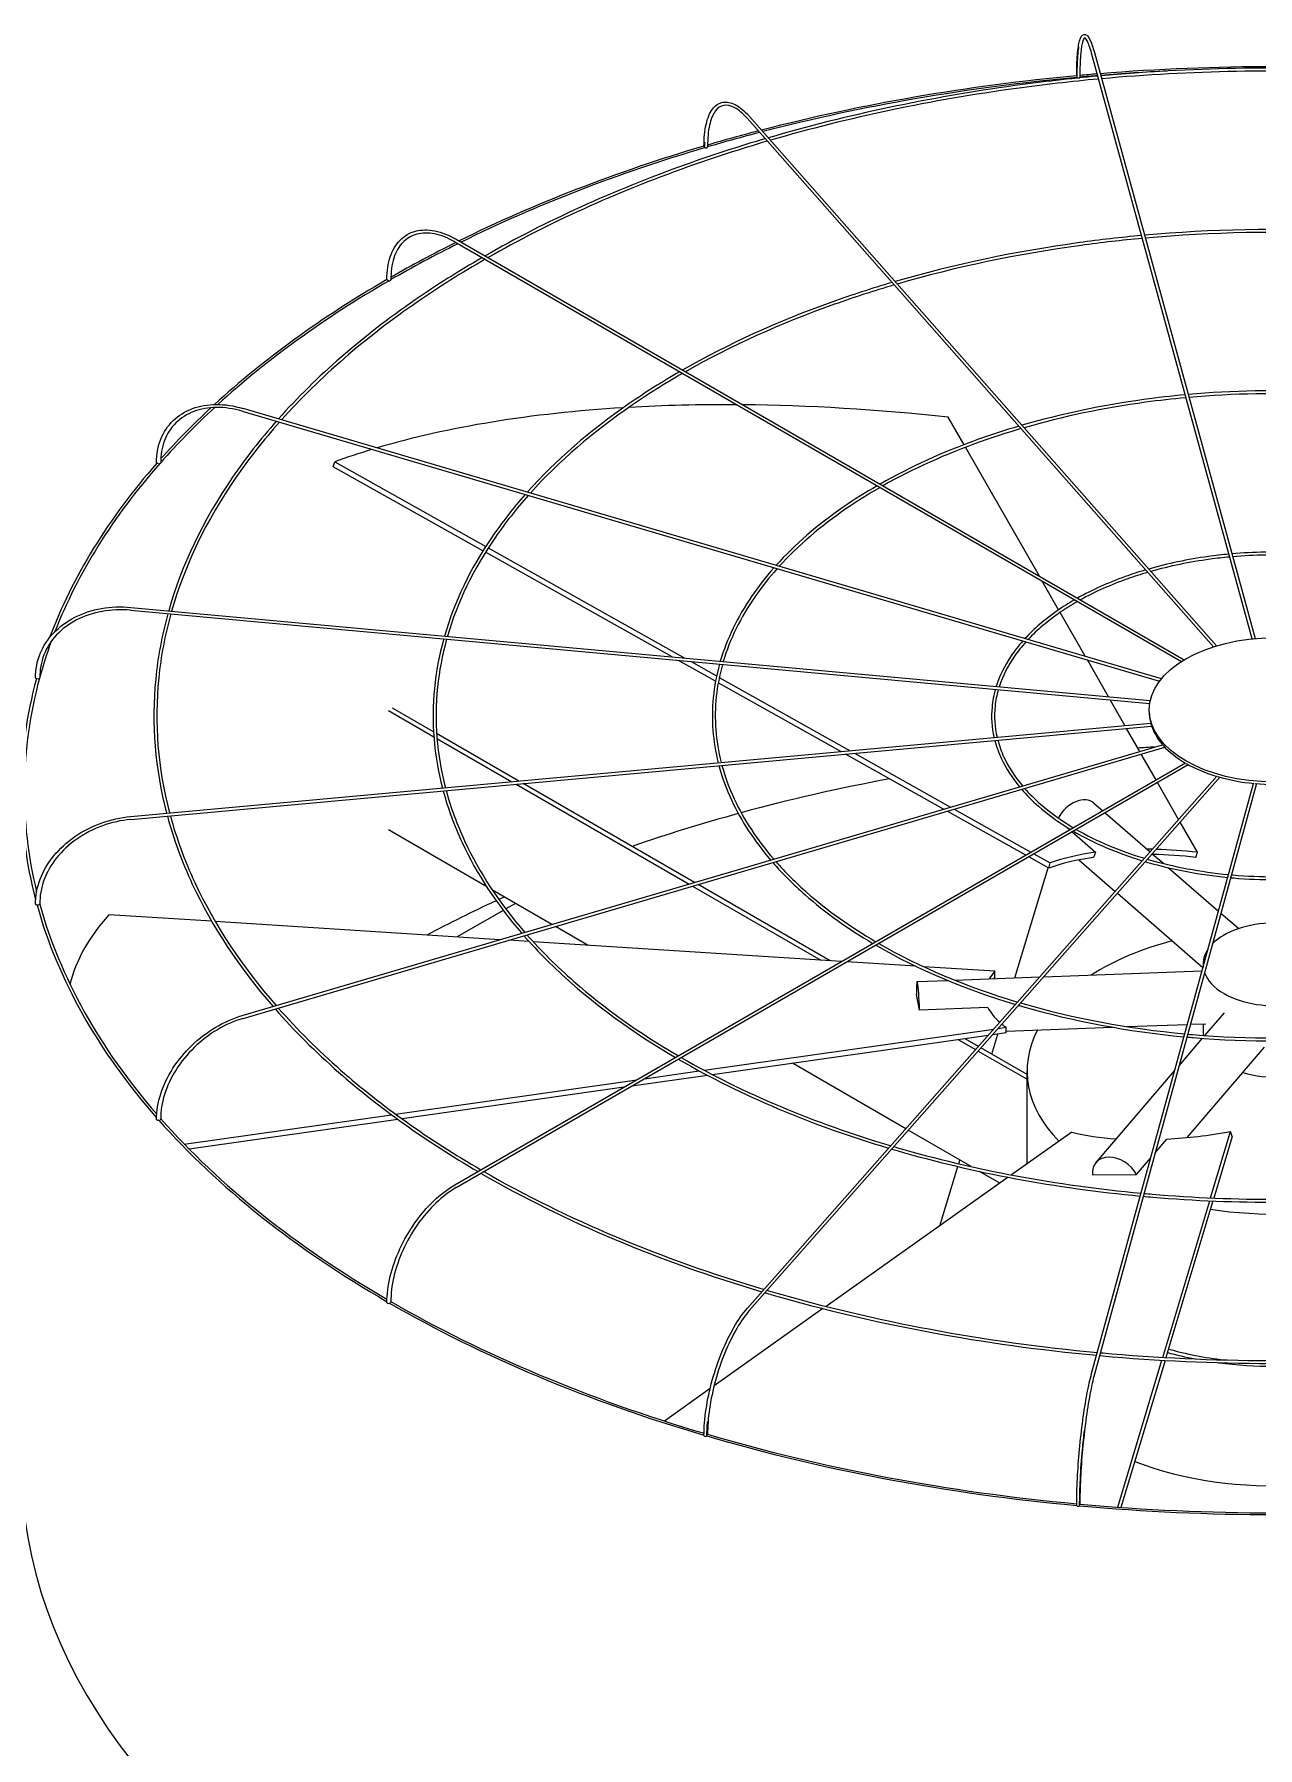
# Model space of a CAD drawing. Header units: millimetres. Extents: x -312439 to 477422, y -331570 to 212570.
# Drawn here: x 370537 to 371560, y 103041 to 104474 of the extents above; entities that cross this region are included whole.
import ezdxf

# ---------------------------------------------------------------- set-up
doc = ezdxf.new("R2010")
doc.units = ezdxf.units.MM

msp = doc.modelspace()

# ---------------------------------------------------------------- linework, layer by layer
at = {"color": 3, "linetype": 'Continuous', "lineweight": 0, "extrusion": (-1.11022e-16, 0.816497, 0.57735)}
for p, q in [((371555.814, 103968.344), (371421.459, 104458.102)), ((371423.821, 104458.75), (371558.289, 103968.582)), ((371135.301, 104405.161), (371525.978, 103962.48)), ((371133.464, 104403.541), (371523.414, 103961.683)), ((370888.563, 104300.434), (371496.614, 103949.375)), ((370889.788, 104302.555), (371498.979, 103950.838)), ((371479.938, 103935.005), (370711.368, 104161.099)), ((370710.676, 104158.749), (371478.302, 103932.933)), ((371314.76, 104130.753), (371301.55, 104153.814)), ((371377.725, 104020.844), (371315.993, 104128.602)), ((370786.927, 104112.197), (370788.162, 104116.484)), ((370912.16, 104042.006), (370786.927, 104112.197)), ((370788.162, 104116.484), (370914.487, 104045.682)), ((371070.431, 103953.298), (370914.299, 104040.807)), ((370916.627, 104044.482), (371081.048, 103952.327)), ((371393.889, 103992.63), (371380.146, 104016.618)), ((370617.25, 103992.278), (371470.104, 103914.291)), ((370617.473, 103994.718), (371470.561, 103916.708)), ((371416.151, 103953.769), (371395.11, 103990.497)), ((371106.786, 103932.922), (371075.676, 103950.358)), ((371086.292, 103949.388), (371107.679, 103937.401)), ((371435.548, 103919.91), (371417.91, 103950.699)), ((371211.751, 103874.09), (371109.045, 103931.655)), ((371109.917, 103936.146), (371219.389, 103874.789)), ((371449.351, 103895.817), (371437.035, 103917.314)), ((370833.031, 103908.509), (370871.09, 103886.535)), ((370870.819, 103890.692), (370836.495, 103910.509)), ((371469.694, 103906.955), (371469.694, 103908.955)), ((370617.25, 103819.727), (371470.908, 103897.788)), ((370617.473, 103817.288), (371471.631, 103895.395)), ((370942.257, 103849.447), (370873.36, 103889.224)), ((371461.735, 103874.199), (371450.69, 103893.48)), ((370710.676, 103653.257), (371480.857, 103879.824)), ((370711.368, 103650.907), (371482.696, 103877.812)), ((370873.662, 103885.05), (370936.276, 103848.9)), ((370888.563, 103511.572), (371499.901, 103864.528)), ((370889.788, 103509.451), (371502.377, 103863.129)), ((371297.669, 103825.935), (371215.524, 103871.976)), ((371223.162, 103872.674), (371303.495, 103827.649)), ((371475.384, 103850.373), (371462.987, 103872.014)), ((370939.954, 103846.777), (371084.611, 103763.259)), ((371089.201, 103764.609), (370945.935, 103847.323)), ((371133.464, 103408.465), (371526.12, 103853.388)), ((371528.723, 103852.636), (371135.301, 103406.844)), ((371421.459, 103353.903), (371556.857, 103847.462)), ((371559.336, 103847.239), (371423.821, 103353.255)), ((371494.308, 103817.342), (371476.602, 103848.248)), ((371366.365, 103787.431), (371300.656, 103824.26)), ((371306.483, 103825.974), (371370.742, 103789.958)), ((371423.334, 103831.063), (371430.773, 103824.617)), ((371432.732, 103822.919), (371470.413, 103790.266)), ((370915.286, 103761.018), (370833.031, 103808.509)), ((371400.136, 103811.211), (371403.101, 103808.641)), ((371405.06, 103806.943), (371424.789, 103789.846)), ((371510.032, 103789.894), (371495.594, 103815.097)), ((371373.228, 103788.565), (371386.838, 103780.937)), ((371472.264, 103788.662), (371481.844, 103780.359)), ((371508.796, 103785.607), (371510.032, 103789.894)), ((371357.172, 103684.772), (371385.022, 103776.974)), ((371385.602, 103776.649), (371368.851, 103786.038)), ((371385.602, 103776.649), (371386.838, 103780.937)), ((371410.749, 103783.462), (371441.154, 103757.113)), ((371485.866, 103776.874), (371527.577, 103740.728)), ((371087.541, 103761.567), (371194.888, 103699.59)), ((371202.677, 103699.093), (371092.13, 103762.917)), ((370969.87, 103729.505), (370920.024, 103758.283)), ((370939.36, 103747.119), (370931.298, 103742.465)), ((371443.006, 103755.509), (371514.609, 103693.458)), ((370685.196, 103732.1), (370599.034, 103737.595)), ((370926.394, 103716.715), (370688.139, 103731.912)), ((370929.161, 103741.23), (370890.648, 103718.995)), ((371529.629, 103738.95), (371544.565, 103726.007)), ((371000.172, 103712.009), (370972.799, 103727.813)), ((370950.772, 103715.16), (370933.527, 103716.26)), ((371212.296, 103698.48), (370954.292, 103714.936)), ((371274.331, 103694.523), (371216.708, 103698.198)), ((371340.443, 103690.306), (371280.974, 103694.099)), ((371340.538, 103685.639), (371340.443, 103690.306)), ((371381.37, 103685.669), (371513.819, 103690.578)), ((371514.724, 103696.095), (371514.724, 103693.877)), ((371275.447, 103681.743), (371300.924, 103682.687)), ((371306.876, 103682.908), (371377.992, 103685.543)), ((371277.487, 103657.814), (371274.855, 103670.821)), ((371334.715, 103659.935), (371277.487, 103657.814)), ((371451.145, 103644.009), (371501.556, 103645.878)), ((371504.123, 103645.973), (371517.043, 103646.452)), ((371514.724, 103646.366), (371514.724, 103636.695)), ((371516.257, 103636.584), (371532.602, 103655.655)), ((371097.296, 103607.529), (371339.536, 103641.968)), ((371334.812, 103636.615), (371104.283, 103603.841)), ((371310.059, 103633.096), (371324.4, 103624.817)), ((371326.738, 103627.466), (371315.618, 103633.887)), ((371337.913, 103621.014), (371342.976, 103637.776)), ((371350.021, 103638.778), (371338.548, 103637.146)), ((371343.271, 103642.499), (371349.926, 103643.445)), ((371350.021, 103638.778), (371349.926, 103643.445)), ((371349.991, 103640.26), (371438.886, 103643.555)), ((371494.622, 103611.339), (371514.276, 103634.272)), ((371326.564, 103623.567), (371367.446, 103599.964)), ((371367.446, 103603.964), (371328.902, 103626.217)), ((371501.333, 103551.225), (371566.175, 103626.882)), ((371100.13, 103603.251), (371036.614, 103594.221)), ((371047.37, 103600.431), (371093.206, 103606.947)), ((371265.936, 103558.571), (371171.077, 103613.337)), ((371367.446, 103529.095), (371367.446, 103606.857)), ((371425.244, 103530.389), (371490.886, 103606.98)), ((370839.097, 103570.821), (371040.871, 103599.507)), ((371030.115, 103593.297), (370844.483, 103566.906)), ((370662.261, 103545.681), (370835.635, 103570.329)), ((370840.988, 103566.409), (370666.292, 103541.573)), ((371320.71, 103526.947), (371268.1, 103557.321)), ((371405.031, 103555.717), (371354.538, 103519.952)), ((371474.593, 103538.329), (371484.546, 103549.942)), ((371521.07, 103500.757), (371537.708, 103556.243)), ((371539.039, 103552.051), (371523.625, 103500.648)), ((371539.039, 103552.051), (371537.708, 103556.243)), ((371310.225, 103529.348), (371311.164, 103532.458)), ((371459.113, 103520.267), (371470.857, 103533.97)), ((371351.766, 103517.988), (371199.304, 103409.995)), ((371294.552, 103477.462), (371309.515, 103526.998)), ((371344.788, 103513.045), (371327.724, 103522.897)), ((371422.286, 103520.122), (371459.113, 103520.267)), ((371481.084, 103367.411), (371520.344, 103498.337)), ((371522.899, 103498.227), (371483.628, 103367.266)), ((371196.677, 103408.134), (371105.556, 103343.59)), ((371443.505, 103242.089), (371480.361, 103364.999)), ((371482.905, 103364.854), (371446.037, 103241.906)), ((371102.231, 103341.235), (371063.993, 103314.149))]:
    msp.add_line(p, q, dxfattribs=at)
at = {"color": 3, "linetype": 'Continuous', "lineweight": 0}
for centre, major_axis, ratio, start_param, end_param in [((371574.62, 103841.42), (-1048.768, 0), 0.57735027, 4.57359934, 4.85199434), ((371574.62, 103841.42), (-1048.768, 0), 0.57735027, 4.87097639, 5.13416564), ((371574.62, 103841.42), (-1046.319, 0), 0.57735027, 4.87108521, 5.13404975), ((371410.219, 104438.873), (1.225, 0), 0.57735027, 3.14159265, 3.70729107), ((371410.41, 104438.174), (1.225, 0.004), 0.56474576, 3.29698969, 4.86778602), ((371410.41, 104438.174), (1.225, 0.004), 0.56474576, 4.86778602, 6.28318531), ((371574.62, 103841.42), (-1046.319, 0), 0.57735027, 4.85435141, 4.86879705), ((371574.62, 103841.42), (-1048.768, 0), 0.57735027, 4.85438672, 4.86842813), ((371574.62, 103841.42), (-1046.319, 0), 0.57735027, 4.79833842, 4.85195343), ((371574.62, 103841.42), (-1048.768, 0), 0.57735027, 5.13694439, 5.18189128), ((371574.62, 103841.42), (-1046.319, 0), 0.57735027, 5.13683502, 5.18307763), ((371574.62, 103841.42), (-1048.768, 0), 0.57735027, 5.18510484, 5.42093263), ((371574.62, 103841.42), (-1046.319, 0), 0.57735027, 5.18527527, 5.42075236), ((371098.334, 104380.365), (1.225, 0), 0.57735027, 3.14159265, 4.134446), ((371098.89, 104379.735), (1.225, 0.01), 0.56597275, 3.60793822, 5.17873454), ((371098.89, 104379.735), (1.225, 0.01), 0.56597275, 5.17873454, 6.28318531), ((371574.62, 103841.42), (-1046.319, 0), 0.57735027, 5.42407254, 5.49730565), ((371574.62, 103841.42), (-1048.768, 0), 0.57735027, 5.42424502, 5.49496708), ((371574.62, 103841.42), (-1048.768, 0), 0.57735027, 5.49938311, 5.72060344), ((371574.62, 103841.42), (-1046.319, 0), 0.57735027, 5.49937067, 5.71908805), ((370833.028, 104269.078), (1.225, 0), 0.57735027, 3.14159265, 4.45055499), ((370833.895, 104268.578), (1.225, 0.016), 0.56830663, 3.91933875, 5.49013508), ((370833.895, 104268.578), (1.225, 0.016), 0.56830663, 5.49013508, 6.28318531), ((371574.62, 103841.42), (-1046.319, 0), 0.57735027, 5.72402786, 5.81143896), ((371574.62, 103841.42), (-1048.768, 0), 0.57735027, 5.72583618, 5.80677108), ((371575.855, 103674.995), (-971.388, 279.904), 0.41303809, 5.42335715, 5.70815224), ((371575.855, 103674.995), (-971.388, 279.904), 0.41303809, 5.31032739, 5.41762277), ((371575.855, 103674.995), (-971.388, 279.904), 0.41303809, 5.11506512, 5.30461302), ((371575.855, 103674.995), (-971.388, 279.904), 0.41303809, 5.71506764, 5.76687966), ((371574.62, 103841.42), (-1048.768, 0), 0.57735027, 5.81359811, 6.07011802), ((371574.62, 103841.42), (-1046.319, 0), 0.57735027, 5.81336511, 6.06128621), ((370640.273, 104115.904), (1.225, 0), 0.57735027, 3.14159265, 4.76471425), ((370641.364, 104115.583), (1.225, 0.021), 0.57151893, 4.23145457, 5.8022509), ((370641.364, 104115.583), (1.225, 0.021), 0.57151893, 5.8022509, 6.28318531), ((371574.62, 103841.42), (-1046.319, 0), 0.57735027, 6.07532621, 6.12502314), ((371574.62, 103841.42), (-1048.768, 0), 0.57735027, 6.12772105, 6.43448057), ((371574.62, 103841.42), (-1046.319, 0), 0.57735027, 6.1272654, 6.42392093), ((370538.935, 103935.837), (1.225, 0), 0.57735027, 3.14159265, 5.07887352), ((370540.145, 103935.726), (1.225, 0.023), 0.57529521, 4.54449158, 6.11528791), ((370540.145, 103935.726), (1.225, 0.023), 0.57529521, 6.11528791, 6.28318531), ((371574.187, 103906.955), (-104.492, 0), 0.57735027, 0, 0.1535113), ((371574.187, 103906.955), (-104.492, 0), 0.57735027, 0.16064797, 0.46767057), ((371574.62, 103276.532), (1046.319, 0), 0.57735027, 1.66704137, 1.68043487), ((371574.187, 103906.955), (-104.492, 0), 0.57735027, 0.47480723, 0.78182983), ((371574.187, 103906.955), (-104.492, 0), 0.57735027, 0.7889665, 1.0959891), ((371574.62, 103276.532), (1046.319, 0), 0.57735027, 1.88378363, 2.01152702), ((371574.187, 103906.955), (-104.492, 0), 0.57735027, 1.10312576, 1.41014836), ((371574.187, 103906.955), (-104.492, 0), 0.57735027, 1.41728503, 1.72430763), ((371408.856, 103814.356), (-14.478, -16.707), 0.67950023, 3.14159265, 5.02860292), ((371574.62, 103276.532), (1046.319, 0), 0.57735027, 2.01409491, 2.11046953), ((371575.855, 103674.995), (233.097, -67.167), 0.41303809, 2.38836611, 2.62528701), ((371575.855, 103674.995), (233.097, -67.167), 0.41303809, 2.14647482, 2.1667574), ((371575.855, 103674.995), (233.097, -67.167), 0.41303809, 1.97347247, 2.1313259), ((371574.62, 103670.708), (-233.097, 67.167), 0.41303809, 5.53223376, 5.76687966), ((371574.62, 103670.708), (-233.097, 67.167), 0.41303809, 5.11506512, 5.27837519), ((370538.935, 103746.503), (1.225, 0), 0.57735027, 3.14159265, 5.39303278), ((371574.62, 103841.42), (-1048.768, 0), 0.57735027, 0.1585854, 0.46892864), ((370540.145, 103746.614), (1.225, 0.023), 0.57926583, 4.8585762, 6.28318531), ((371574.62, 103841.42), (-1046.319, 0), 0.57735027, 0.15790655, 0.46457773), ((371574.62, 103276.532), (1046.319, 0), 0.57735027, 2.24276735, 2.31574628), ((371574.62, 103276.532), (1046.319, 0), 0.57735027, 2.23436866, 2.24000128), ((371574.525, 103675.376), (-1010.701, -20.593), 0.30331876, 6.01219977, 6.20271663), ((371574.62, 103696.095), (-59.895, 0), 0.57735027, 3.69756416, 5.76575409), ((371574.62, 103606.857), (-207.174, 0), 0.57735027, 5.13902547, 5.54737639), ((371574.62, 103696.095), (-59.895, 0), 0.57735027, 5.91432374, 6.33788761), ((371574.525, 103675.376), (-242.531, -4.942), 0.30331876, 6.01219977, 6.09914028), ((371574.62, 103696.095), (-59.895, 0), 0.57735027, 0.20327195, 0.78539816), ((371276.266, 103659.65), (-0.819, 22.092), 0.05230802, 4.627231, 7.32191967), ((371574.62, 103670.708), (-242.531, -4.942), 0.30331876, 6.01219977, 6.0333648), ((371574.62, 103696.095), (-59.895, 0), 0.57735027, 0.78539816, 2.89978042), ((371574.525, 103675.376), (-242.531, -4.942), 0.30331876, 0.14390811, 0.31767721), ((371574.525, 103675.376), (-242.531, -4.942), 0.30331876, 0.34103276, 0.38082901), ((371574.62, 103606.857), (-207.174, 0), 0.57735027, 5.99169836, 6.79713651), ((371574.62, 103636.473), (-59.895, 0), 0.57735027, 1.1079301, 2.23846982), ((370640.273, 103566.436), (1.225, 0), 0.57735027, 3.14159265, 5.70719205), ((371574.62, 103841.42), (-1048.768, 0), 0.57735027, 0.4725868, 0.78374969), ((370641.364, 103566.757), (1.225, 0.021), 0.58304212, 5.17373692, 6.28318531), ((371574.62, 103841.42), (-1046.319, 0), 0.57735027, 0.47175253, 0.78145685), ((371573.289, 103674.9), (-231.216, -73.381), 0.44048996, 0.62708313, 0.83556185), ((371573.289, 103674.9), (-231.216, -73.381), 0.44048996, 1.04197677, 1.27889767), ((371442.03, 103516.002), (16.786, -14.386), 0.73180825, 1.0914656, 3.78615427), ((371574.62, 103606.857), (-207.174, 0), 0.57735027, 1.30817895, 1.9425337), ((370833.028, 103413.262), (1.225, 0), 0.57735027, 3.14159265, 6.02135132), ((371574.62, 103841.42), (-1048.768, 0), 0.57735027, 0.78656596, 1.09808088), ((370833.895, 103413.762), (1.225, 0.017), 0.58625442, 5.48989346, 6.28318531), ((371574.62, 103841.42), (-1046.319, 0), 0.57735027, 0.78587838, 1.09689941), ((371574.62, 103482.352), (-207.174, 0), 0.57735027, 1.12739667, 1.36460952), ((371574.62, 103482.352), (-212.072, 0), 0.57735027, 1.13383327, 1.25213937), ((371574.62, 103482.352), (-212.072, 0), 0.57735027, 1.3476903, 1.79509044), ((371098.334, 103301.975), (-1.225, 0), 0.57735027, 0, 3.14159265), ((371574.62, 103841.42), (-1048.768, 0), 0.57735027, 1.10054445, 1.41220862), ((371098.89, 103302.605), (-1.225, -0.011), 0.58858829, 2.66526492, 3.14159265), ((371574.62, 103841.42), (-1046.319, 0), 0.57735027, 1.10010535, 1.41183726), ((371574.62, 103382.352), (-212.072, 0), 0.57735027, 0.98594125, 2.34464399), ((371574.62, 103278.532), (-1048.768, 0), 0.57735027, 0, 3.14159265), ((371410.41, 103244.166), (-1.225, -0.004), 0.58981528, 2.98275574, 3.14159265), ((371574.62, 103841.42), (-1046.319, 0), 0.57735027, 1.41438895, 1.72636573), ((371410.219, 103243.467), (-1.225, 0), 0.57735027, 0, 3.14159265), ((371574.62, 103841.42), (-1048.768, 0), 0.57735027, 1.41453598, 1.72626058)]:
    msp.add_ellipse(centre, major_axis=major_axis, ratio=ratio, start_param=start_param, end_param=end_param, dxfattribs=at)
msp.add_ellipse((371574.187, 103908.955), major_axis=(-104.492, 0), ratio=0.57735027, dxfattribs=at)
for points, knots in [([(371408.994, 104438.873), (371408.994, 104445.686), (371409.2, 104451.752), (371410.012, 104461.826), (371410.609, 104465.822), (371412.216, 104471.509), (371413.118, 104473.57), (371416.258, 104474.032), (371417.252, 104473.441), (371419.456, 104471.1), (371420.686, 104468.482), (371422.604, 104462.956), (371423.214, 104460.966), (371423.821, 104458.75)], [4.71238898, 4.71238898, 4.71238898, 4.71238898, 5.02654825, 5.02654825, 5.34070751, 5.34070751, 5.65486678, 5.65486678, 5.82360284, 5.82360284, 6.1377621, 6.1377621, 6.28318531, 6.28318531, 6.28318531, 6.28318531]), ([(371410.521, 104463.413), (371410.485, 104463.17), (371410.449, 104462.923), (371409.842, 104458.576), (371409.464, 104453.363), (371409.212, 104444.415), (371409.176, 104441.373), (371409.186, 104438.173)], [7.384497053, 7.384497053, 7.384497053, 7.384497053, 7.403952931, 7.403952931, 7.721220971, 7.721220971, 7.869487909, 7.869487909, 7.869487909, 7.869487909]), ([(371421.459, 104458.102), (371420.186, 104462.742), (371418.91, 104466.308), (371416.685, 104470.631), (371415.688, 104471.23), (371415.582, 104471.23), (371414.763, 104470.635), (371413.354, 104465.977), (371412.777, 104462.577), (371411.934, 104453.604), (371411.686, 104447.885), (371411.634, 104440.333), (371411.632, 104439.265), (371411.635, 104438.178)], [0, 0, 0, 0, 0.31526689, 0.31526689, 0.60947257, 0.60947257, 0.92674061, 0.92674061, 1.22083726, 1.22083726, 1.53563039, 1.53563039, 1.5863402, 1.5863402, 1.5863402, 1.5863402]), ([(371719.197, 104439.232), (371697.952, 104441.153), (371676.593, 104442.652), (371579.892, 104447.496), (371503.826, 104445.984), (371429.176, 104439.232)], [3.771589677, 3.771589677, 3.771589677, 3.771589677, 3.840445898, 3.840445898, 4.082391957, 4.082391957, 4.082391957, 4.082391957]), ([(371426.698, 104439.005), (371403.401, 104436.861), (371380.244, 104434.209), (371285.876, 104421.244), (371216.466, 104406.564), (371150.961, 104387.416)], [4.085069591, 4.085069591, 4.085069591, 4.085069591, 4.160608173, 4.160608173, 4.395665913, 4.395665913, 4.395665913, 4.395665913]), ([(371427.356, 104436.606), (371404.325, 104434.493), (371381.431, 104431.882), (371287.444, 104419.04), (371218.149, 104404.441), (371152.752, 104385.387)], [4.084600117, 4.084600117, 4.084600117, 4.084600117, 4.159387709, 4.159387709, 4.39434399, 4.39434399, 4.39434399, 4.39434399]), ([(371718.539, 104436.832), (371697.747, 104438.706), (371676.845, 104440.176), (371580.594, 104445.048), (371504.505, 104443.565), (371429.834, 104436.832)], [3.7720633, 3.7720633, 3.7720633, 3.7720633, 3.839550132, 3.839550132, 4.081918334, 4.081918334, 4.081918334, 4.081918334]), ([(371097.109, 104380.365), (371097.109, 104387.226), (371097.711, 104393.421), (371100.097, 104403.923), (371101.875, 104408.234), (371106.598, 104414.573), (371109.593, 104416.596), (371116.153, 104417.735), (371119.591, 104417.042), (371126.843, 104413.361), (371130.701, 104410.217), (371134.797, 104405.727), (371135.049, 104405.447), (371135.301, 104405.161)], [4.71238898, 4.71238898, 4.71238898, 4.71238898, 5.02654825, 5.02654825, 5.34070751, 5.34070751, 5.65486678, 5.65486678, 5.94845155, 5.94845155, 6.26261081, 6.26261081, 6.28318531, 6.28318531, 6.28318531, 6.28318531]), ([(371133.464, 104403.541), (371129.808, 104407.683), (371126.176, 104410.746), (371119.445, 104414.433), (371116.382, 104415.059), (371111.017, 104414.119), (371108.629, 104412.543), (371104.521, 104406.949), (371102.855, 104402.93), (371100.647, 104392.919), (371100.087, 104386.957), (371100.112, 104380.13), (371100.113, 104379.938), (371100.115, 104379.746)], [0, 0, 0, 0, 0.31464476, 0.31464476, 0.6289116, 0.6289116, 0.94617964, 0.94617964, 1.26344768, 1.26344768, 1.5772832, 1.5772832, 1.5863402, 1.5863402, 1.5863402, 1.5863402]), ([(371148.366, 104386.655), (371125.549, 104379.934), (371103.209, 104372.672), (371020.818, 104343.259), (370964.503, 104317.615), (370913.925, 104288.619)], [4.398772282, 4.398772282, 4.398772282, 4.398772282, 4.480777933, 4.480777933, 4.708868502, 4.708868502, 4.708868502, 4.708868502]), ([(371150.155, 104384.628), (371127.434, 104377.956), (371105.186, 104370.749), (371023.029, 104341.522), (370966.845, 104316.025), (370916.38, 104287.202)], [4.39745622, 4.39745622, 4.39745622, 4.39745622, 4.479217897, 4.479217897, 4.707006068, 4.707006068, 4.707006068, 4.707006068]), ([(371097.702, 104383.783), (371097.68, 104382.966), (371097.666, 104382.139), (371097.66, 104380.782), (371097.661, 104380.259), (371097.665, 104379.732)], [7.8059806913, 7.8059806913, 7.8059806913, 7.8059806913, 7.8451401512, 7.8451401512, 7.8694167814, 7.8694167814, 7.8694167814, 7.8694167814]), ([(370831.804, 104269.078), (370831.804, 104275.978), (370832.749, 104282.359), (370836.483, 104293.473), (370839.276, 104298.207), (370846.469, 104305.487), (370850.863, 104308.031), (370860.733, 104310.637), (370866.199, 104310.705), (370877.657, 104308.429), (370883.653, 104306.077), (370889.682, 104302.616), (370889.735, 104302.585), (370889.788, 104302.555)], [3.14159265, 3.14159265, 3.14159265, 3.14159265, 3.45575192, 3.45575192, 3.76991118, 3.76991118, 4.08269654, 4.08269654, 4.39544819, 4.39544819, 4.70960746, 4.70960746, 4.71238898, 4.71238898, 4.71238898, 4.71238898]), ([(370888.563, 104300.434), (370882.813, 104303.753), (370877.088, 104305.995), (370866.29, 104308.135), (370861.225, 104308.035), (370852.221, 104305.581), (370848.275, 104303.232), (370841.785, 104296.459), (370839.242, 104292.025), (370835.862, 104281.437), (370835.03, 104275.287), (370835.119, 104268.594)], [1.57079633, 1.57079633, 1.57079633, 1.57079633, 1.88806437, 1.88806437, 2.20533241, 2.20533241, 2.52260045, 2.52260045, 2.83986849, 2.83986849, 3.15713653, 3.15713653, 3.15713653, 3.15713653]), ([(371463.265, 104305.71), (371445.805, 104304.1), (371428.451, 104302.11), (371357.899, 104292.408), (371306.041, 104281.452), (371257.079, 104267.172)], [4.085383912, 4.085383912, 4.085383912, 4.085383912, 4.160809561, 4.160809561, 4.394762921, 4.394762921, 4.394762921, 4.394762921]), ([(371682.63, 104305.936), (371666.782, 104307.364), (371650.848, 104308.479), (371578.534, 104312.096), (371521.613, 104310.971), (371465.743, 104305.936)], [3.772165081, 3.772165081, 3.772165081, 3.772165081, 3.840593344, 3.840593344, 4.081816553, 4.081816553, 4.081816553, 4.081816553]), ([(371681.972, 104303.536), (371666.576, 104304.918), (371651.101, 104306.003), (371579.235, 104309.647), (371522.291, 104308.551), (371466.401, 104303.536)], [3.772797592, 3.772797592, 3.772797592, 3.772797592, 3.839399606, 3.839399606, 4.081184042, 4.081184042, 4.081184042, 4.081184042]), ([(371463.923, 104303.311), (371446.729, 104301.732), (371429.637, 104299.783), (371359.468, 104290.204), (371307.724, 104279.329), (371258.871, 104265.143)], [4.084758769, 4.084758769, 4.084758769, 4.084758769, 4.159183124, 4.159183124, 4.392998475, 4.392998475, 4.392998475, 4.392998475]), ([(370911.471, 104287.207), (370891.937, 104275.925), (370873.265, 104264.143), (370811.181, 104221.31), (370772.703, 104187.864), (370741.033, 104152.372)], [4.712563603, 4.712563603, 4.712563603, 4.712563603, 4.800982872, 4.800982872, 5.022068239, 5.022068239, 5.022068239, 5.022068239]), ([(370913.922, 104285.793), (370894.431, 104274.577), (370875.801, 104262.866), (370813.759, 104220.233), (370775.293, 104186.928), (370743.635, 104151.607)], [4.710711416, 4.710711416, 4.710711416, 4.710711416, 4.799012884, 4.799012884, 5.020261931, 5.020261931, 5.020261931, 5.020261931]), ([(371254.484, 104266.412), (371237.331, 104261.357), (371220.537, 104255.896), (371158.974, 104233.906), (371116.965, 104214.796), (371079.198, 104193.199)], [4.398901247, 4.398901247, 4.398901247, 4.398901247, 4.481035777, 4.481035777, 4.70761983, 4.70761983, 4.70761983, 4.70761983]), ([(371256.273, 104264.384), (371239.215, 104259.38), (371222.513, 104253.973), (371161.186, 104232.168), (371119.308, 104213.206), (371081.655, 104191.78)], [4.397147207, 4.397147207, 4.397147207, 4.397147207, 4.478956818, 4.478956818, 4.705132161, 4.705132161, 4.705132161, 4.705132161]), ([(371076.743, 104191.788), (371062.02, 104183.285), (371047.948, 104174.403), (371001.589, 104142.398), (370972.923, 104117.515), (370949.273, 104091.113)], [4.712541759, 4.712541759, 4.712541759, 4.712541759, 4.801308866, 4.801308866, 5.020482203, 5.020482203, 5.020482203, 5.020482203]), ([(371079.194, 104190.373), (371064.514, 104181.937), (371050.484, 104173.126), (371004.169, 104141.321), (370975.514, 104116.578), (370951.877, 104090.347)], [4.710072273, 4.710072273, 4.710072273, 4.710072273, 4.798683598, 4.798683598, 5.018063384, 5.018063384, 5.018063384, 5.018063384]), ([(371646.076, 104172.686), (371635.619, 104173.621), (371625.109, 104174.352), (371577.172, 104176.741), (371539.391, 104176.003), (371502.298, 104172.686)], [3.773286698, 3.773286698, 3.773286698, 3.773286698, 3.840886477, 3.840886477, 4.080694936, 4.080694936, 4.080694936, 4.080694936]), ([(370639.048, 104115.904), (370639.048, 104122.833), (370640.246, 104129.432), (370644.948, 104141.309), (370648.452, 104146.583), (370657.414, 104155.251), (370662.868, 104158.641), (370675.152, 104163.206), (370681.979, 104164.381), (370696.331, 104164.433), (370703.855, 104163.309), (370711.368, 104161.099)], [4.71238898, 4.71238898, 4.71238898, 4.71238898, 5.02654825, 5.02654825, 5.34070751, 5.34070751, 5.65486678, 5.65486678, 5.96902604, 5.96902604, 6.28318531, 6.28318531, 6.28318531, 6.28318531]), ([(370710.676, 104158.749), (370703.414, 104160.885), (370696.165, 104161.953), (370682.428, 104161.86), (370675.943, 104160.701), (370664.375, 104156.301), (370659.293, 104153.063), (370650.995, 104144.831), (370647.779, 104139.836), (370643.518, 104128.545), (370642.477, 104122.248), (370642.589, 104115.603)], [0, 0, 0, 0, 0.31726804, 0.31726804, 0.63453608, 0.63453608, 0.95180412, 0.95180412, 1.26907216, 1.26907216, 1.5863402, 1.5863402, 1.5863402, 1.5863402]), ([(371499.819, 104172.46), (371488.202, 104171.384), (371476.654, 104170.056), (371429.911, 104163.617), (371395.593, 104156.382), (371363.165, 104146.965)], [4.086037534, 4.086037534, 4.086037534, 4.086037534, 4.161210359, 4.161210359, 4.393038284, 4.393038284, 4.393038284, 4.393038284]), ([(371500.478, 104170.061), (371489.125, 104169.016), (371477.84, 104167.729), (371431.48, 104161.412), (371397.277, 104154.257), (371364.958, 104144.933)], [4.08510236, 4.08510236, 4.08510236, 4.08510236, 4.158773218, 4.158773218, 4.390386282, 4.390386282, 4.390386282, 4.390386282]), ([(371645.417, 104170.285), (371635.414, 104171.174), (371625.361, 104171.876), (371577.873, 104174.292), (371540.069, 104173.584), (371502.956, 104170.285)], [3.774238416, 3.774238416, 3.774238416, 3.774238416, 3.839097695, 3.839097695, 4.079743218, 4.079743218, 4.079743218, 4.079743218]), ([(370739.236, 104150.347), (370725.748, 104135.075), (370713.515, 104119.43), (370677.959, 104067.522), (370660.007, 104030.016), (370649.158, 103991.82)], [5.026267439, 5.026267439, 5.026267439, 5.026267439, 5.121193451, 5.121193451, 5.33524268, 5.33524268, 5.33524268, 5.33524268]), ([(370741.831, 104149.584), (370728.445, 104134.494), (370716.296, 104119.042), (370680.61, 104067.306), (370662.544, 104029.783), (370651.64, 103991.593)], [5.024480731, 5.024480731, 5.024480731, 5.024480731, 5.118801023, 5.118801023, 5.334410373, 5.334410373, 5.334410373, 5.334410373]), ([(371360.569, 104146.205), (371349.091, 104142.82), (371337.854, 104139.162), (371297.114, 104124.593), (371269.398, 104112.009), (371244.433, 104097.8)], [4.399235311, 4.399235311, 4.399235311, 4.399235311, 4.481549286, 4.481549286, 4.705249353, 4.705249353, 4.705249353, 4.705249353]), ([(371362.358, 104144.177), (371350.976, 104140.843), (371339.831, 104137.239), (371299.327, 104122.855), (371271.743, 104110.418), (371246.893, 104096.38)], [4.396606667, 4.396606667, 4.396606667, 4.396606667, 4.478434088, 4.478434088, 4.701505316, 4.701505316, 4.701505316, 4.701505316]), ([(371241.975, 104096.391), (371232.077, 104090.674), (371222.62, 104084.7), (371191.982, 104063.521), (371173.117, 104047.188), (371157.483, 104029.863)], [4.712617693, 4.712617693, 4.712617693, 4.712617693, 4.801958432, 4.801958432, 5.017472679, 5.017472679, 5.017472679, 5.017472679]), ([(371244.426, 104094.976), (371234.572, 104089.326), (371225.156, 104083.423), (371194.565, 104062.444), (371175.713, 104046.251), (371160.093, 104029.095)], [4.708914423, 4.708914423, 4.708914423, 4.708914423, 4.798024648, 4.798024648, 5.013814843, 5.013814843, 5.013814843, 5.013814843]), ([(370947.472, 104089.09), (370937.277, 104077.55), (370928.034, 104065.727), (370901.504, 104026.951), (370888.128, 103999.09), (370879.971, 103970.714)], [5.026073872, 5.026073872, 5.026073872, 5.026073872, 5.121589201, 5.121589201, 5.333322518, 5.333322518, 5.333322518, 5.333322518]), ([(370950.068, 104088.326), (370939.974, 104076.969), (370930.815, 104065.338), (370904.157, 104026.735), (370890.668, 103998.858), (370882.455, 103970.487)], [5.023689806, 5.023689806, 5.023689806, 5.023689806, 5.118400985, 5.118400985, 5.332193335, 5.332193335, 5.332193335, 5.332193335]), ([(371536.374, 104039.209), (371530.599, 104038.668), (371524.858, 104038.002), (371501.923, 104034.826), (371485.145, 104031.311), (371469.254, 104026.755)], [4.08798608, 4.08798608, 4.08798608, 4.08798608, 4.162397179, 4.162397179, 4.387898946, 4.387898946, 4.387898946, 4.387898946]), ([(371537.032, 104036.81), (371531.522, 104036.3), (371526.044, 104035.676), (371503.493, 104032.62), (371486.832, 104029.184), (371471.05, 104024.719)], [4.086130867, 4.086130867, 4.086130867, 4.086130867, 4.157537531, 4.157537531, 4.382563309, 4.382563309, 4.382563309, 4.382563309]), ([(371609.521, 104039.434), (371604.458, 104039.877), (371599.37, 104040.224), (371575.811, 104041.386), (371557.169, 104041.036), (371538.852, 104039.434)], [3.776630452, 3.776630452, 3.776630452, 3.776630452, 3.841752063, 3.841752063, 4.077351182, 4.077351182, 4.077351182, 4.077351182]), ([(371608.862, 104037.032), (371604.253, 104037.43), (371599.623, 104037.749), (371576.513, 104038.937), (371557.848, 104038.615), (371539.511, 104037.032)], [3.778551419, 3.778551419, 3.778551419, 3.778551419, 3.838185012, 3.838185012, 4.075430215, 4.075430215, 4.075430215, 4.075430215]), ([(371155.676, 104027.841), (371148.785, 104020.047), (371142.544, 104012.057), (371125.039, 103986.412), (371116.237, 103968.181), (371110.777, 103949.608)], [5.025838542, 5.025838542, 5.025838542, 5.025838542, 5.122377625, 5.122377625, 5.329668134, 5.329668134, 5.329668134, 5.329668134]), ([(371158.274, 104027.077), (371151.484, 104019.464), (371145.326, 104011.668), (371127.695, 103986.197), (371118.78, 103967.95), (371113.264, 103949.381)], [5.022258505, 5.022258505, 5.022258505, 5.022258505, 5.117600339, 5.117600339, 5.327918781, 5.327918781, 5.327918781, 5.327918781]), ([(371466.655, 104025.998), (371460.853, 104024.283), (371455.173, 104022.428), (371435.253, 104015.281), (371421.831, 104009.222), (371409.673, 104002.399)], [4.400230759, 4.400230759, 4.400230759, 4.400230759, 4.483072665, 4.483072665, 4.698193224, 4.698193224, 4.698193224, 4.698193224]), ([(371468.444, 104023.97), (371462.737, 104022.305), (371457.15, 104020.505), (371437.471, 104013.541), (371424.184, 104007.627), (371412.145, 104000.972)], [4.394987895, 4.394987895, 4.394987895, 4.394987895, 4.476861237, 4.476861237, 4.690631098, 4.690631098, 4.690631098, 4.690631098]), ([(370537.711, 103935.837), (370537.711, 103942.781), (370539.042, 103949.611), (370544.237, 103962.354), (370548.099, 103968.264), (370557.956, 103978.578), (370563.949, 103982.981), (370577.467, 103989.864), (370584.99, 103992.343), (370600.835, 103995.151), (370609.155, 103995.478), (370617.473, 103994.718)], [4.71238898, 4.71238898, 4.71238898, 4.71238898, 5.02654825, 5.02654825, 5.34070751, 5.34070751, 5.65486678, 5.65486678, 5.96902604, 5.96902604, 6.28318531, 6.28318531, 6.28318531, 6.28318531]), ([(370617.25, 103992.278), (370609.188, 103993.016), (370601.132, 103992.686), (370585.84, 103989.933), (370578.606, 103987.511), (370565.682, 103980.829), (370559.995, 103976.571), (370550.721, 103966.656), (370547.134, 103961.002), (370542.396, 103948.851), (370541.245, 103942.355), (370541.369, 103935.749)], [0, 0, 0, 0, 0.31726804, 0.31726804, 0.63453608, 0.63453608, 0.95180412, 0.95180412, 1.26907216, 1.26907216, 1.5863402, 1.5863402, 1.5863402, 1.5863402]), ([(370648.486, 103989.422), (370643.488, 103971.32), (370640.081, 103953.069), (370634.597, 103897.289), (370637.673, 103859.589), (370647.44, 103822.488)], [5.339721085, 5.339721085, 5.339721085, 5.339721085, 5.441089183, 5.441089183, 5.648615479, 5.648615479, 5.648615479, 5.648615479]), ([(370650.965, 103989.195), (370646.047, 103971.474), (370642.666, 103953.614), (370636.986, 103897.996), (370640.033, 103860.061), (370649.913, 103822.714)], [5.338921526, 5.338921526, 5.338921526, 5.338921526, 5.438899176, 5.438899176, 5.64936187, 5.64936187, 5.64936187, 5.64936187]), ([(371407.207, 104000.994), (371402.134, 103998.063), (371397.292, 103994.998), (371382.373, 103984.644), (371373.311, 103976.859), (371365.704, 103968.61)], [4.712843699, 4.712843699, 4.712843699, 4.712843699, 4.803888031, 4.803888031, 5.008535494, 5.008535494, 5.008535494, 5.008535494]), ([(371409.66, 103999.578), (371404.631, 103996.714), (371399.828, 103993.72), (371384.964, 103983.567), (371375.921, 103975.921), (371368.331, 103967.837)], [4.705442937, 4.705442937, 4.705442937, 4.705442937, 4.796044704, 4.796044704, 5.001045495, 5.001045495, 5.001045495, 5.001045495]), ([(370879.295, 103968.316), (370875.5, 103954.61), (370872.918, 103940.789), (370868.847, 103899.113), (370871.086, 103871.135), (370878.23, 103843.592)], [5.339283406, 5.339283406, 5.339283406, 5.339283406, 5.441448905, 5.441448905, 5.646435094, 5.646435094, 5.646435094, 5.646435094]), ([(370881.774, 103968.089), (370878.059, 103954.764), (370875.504, 103941.334), (370871.238, 103899.82), (370873.447, 103871.606), (370880.703, 103843.818)], [5.33821232, 5.33821232, 5.33821232, 5.33821232, 5.438530423, 5.438530423, 5.647409525, 5.647409525, 5.647409525, 5.647409525]), ([(371363.881, 103966.593), (371360.294, 103962.543), (371357.054, 103958.386), (371348.57, 103945.872), (371344.348, 103937.27), (371341.601, 103928.501)], [5.025139852, 5.025139852, 5.025139852, 5.025139852, 5.124718569, 5.124718569, 5.318852702, 5.318852702, 5.318852702, 5.318852702]), ([(371366.482, 103965.828), (371362.995, 103961.959), (371359.838, 103957.997), (371351.238, 103945.658), (371346.905, 103937.04), (371344.098, 103928.273)], [5.01795641, 5.01795641, 5.01795641, 5.01795641, 5.115193837, 5.115193837, 5.315025269, 5.315025269, 5.315025269, 5.315025269]), ([(371110.091, 103947.211), (371107.506, 103937.916), (371105.755, 103928.54), (371103.096, 103900.969), (371104.503, 103882.696), (371109.039, 103864.698)], [5.33857876, 5.33857876, 5.33857876, 5.33857876, 5.442163387, 5.442163387, 5.64226325, 5.64226325, 5.64226325, 5.64226325]), ([(371112.571, 103946.985), (371110.066, 103938.069), (371108.341, 103929.084), (371105.489, 103901.674), (371106.866, 103883.167), (371111.508, 103864.924)], [5.336959594, 5.336959594, 5.336959594, 5.336959594, 5.437790201, 5.437790201, 5.643665153, 5.643665153, 5.643665153, 5.643665153]), ([(371340.889, 103926.106), (371339.512, 103921.222), (371338.591, 103916.292), (371337.342, 103902.825), (371337.926, 103894.259), (371339.871, 103885.806)], [5.336493801, 5.336493801, 5.336493801, 5.336493801, 5.444267704, 5.444267704, 5.629920419, 5.629920419, 5.629920419, 5.629920419]), ([(371343.371, 103925.879), (371342.075, 103921.375), (371341.179, 103916.836), (371339.743, 103903.53), (371340.294, 103894.728), (371342.334, 103886.031)], [5.333180829, 5.333180829, 5.333180829, 5.333180829, 5.43554784, 5.43554784, 5.632366847, 5.632366847, 5.632366847, 5.632366847]), ([(371340.463, 103883.4), (371341.81, 103878.245), (371343.664, 103873.137), (371349.79, 103860.016), (371354.85, 103852.134), (371361.097, 103844.594)], [5.647555853, 5.647555853, 5.647555853, 5.647555853, 5.761093974, 5.761093974, 5.943993783, 5.943993783, 5.943993783, 5.943993783]), ([(371342.936, 103883.627), (371344.209, 103878.854), (371345.93, 103874.118), (371351.923, 103861.164), (371357.141, 103853.081), (371363.66, 103845.348)], [5.650528691, 5.650528691, 5.650528691, 5.650528691, 5.758797505, 5.758797505, 5.950674573, 5.950674573, 5.950674573, 5.950674573]), ([(371109.663, 103862.295), (371112.294, 103852.47), (371115.856, 103842.731), (371128.328, 103815.963), (371139.245, 103799.257), (371152.86, 103783.336)], [5.651173142, 5.651173142, 5.651173142, 5.651173142, 5.760561648, 5.760561648, 5.95641101, 5.95641101, 5.95641101, 5.95641101]), ([(371112.139, 103862.522), (371114.693, 103853.079), (371118.122, 103843.711), (371130.457, 103817.113), (371141.538, 103800.207), (371155.438, 103784.094)], [5.65270674, 5.65270674, 5.65270674, 5.65270674, 5.759411073, 5.759411073, 5.959865306, 5.959865306, 5.959865306, 5.959865306]), ([(370878.866, 103841.19), (370882.779, 103826.695), (370888.048, 103812.325), (370906.863, 103771.911), (370923.646, 103746.382), (370944.645, 103722.084)], [5.652395762, 5.652395762, 5.652395762, 5.652395762, 5.760377777, 5.760377777, 5.960593901, 5.960593901, 5.960593901, 5.960593901]), ([(370881.342, 103841.417), (370885.178, 103827.304), (370890.313, 103813.305), (370908.992, 103773.063), (370925.94, 103747.334), (370947.228, 103722.844)], [5.653428737, 5.653428737, 5.653428737, 5.653428737, 5.759610075, 5.759610075, 5.96292207, 5.96292207, 5.96292207, 5.96292207]), ([(371362.828, 103842.55), (371367.033, 103837.683), (371371.737, 103832.966), (371384.807, 103821.494), (371393.796, 103814.983), (371403.723, 103809)], [5.960592691, 5.960592691, 5.960592691, 5.960592691, 6.079635734, 6.079635734, 6.26166654, 6.26166654, 6.26166654, 6.26166654]), ([(371365.414, 103843.31), (371369.376, 103838.805), (371373.782, 103834.424), (371386.673, 103823.127), (371395.909, 103816.487), (371406.151, 103810.402)], [5.967591178, 5.967591178, 5.967591178, 5.967591178, 6.080287214, 6.080287214, 6.268831801, 6.268831801, 6.268831801, 6.268831801]), ([(370537.711, 103746.503), (370537.711, 103753.448), (370539.041, 103760.503), (370544.216, 103774.143), (370548.059, 103780.725), (370557.868, 103792.782), (370563.832, 103798.257), (370577.301, 103807.578), (370584.803, 103811.423), (370600.62, 103817.118), (370608.932, 103818.967), (370617.25, 103819.727)], [4.71238898, 4.71238898, 4.71238898, 4.71238898, 5.02654825, 5.02654825, 5.34070751, 5.34070751, 5.65486678, 5.65486678, 5.96902604, 5.96902604, 6.28318531, 6.28318531, 6.28318531, 6.28318531]), ([(370617.473, 103817.288), (370609.411, 103816.551), (370601.348, 103814.747), (370586.026, 103809.187), (370578.77, 103805.431), (370565.797, 103796.351), (370560.082, 103791.028), (370550.759, 103779.357), (370547.154, 103773.012), (370542.397, 103759.941), (370541.245, 103753.219), (370541.369, 103746.637)], [0, 0, 0, 0, 0.31726804, 0.31726804, 0.63453608, 0.63453608, 0.95180412, 0.95180412, 1.26907216, 1.26907216, 1.5863402, 1.5863402, 1.5863402, 1.5863402]), ([(370648.081, 103820.087), (370653.275, 103800.937), (370660.246, 103781.951), (370685.405, 103727.893), (370708.066, 103693.529), (370736.467, 103660.843)], [5.653093793, 5.653093793, 5.653093793, 5.653093793, 5.7602846, 5.7602846, 5.96276906, 5.96276906, 5.96276906, 5.96276906]), ([(370650.558, 103820.313), (370655.674, 103801.546), (370662.512, 103782.931), (370687.532, 103729.045), (370710.36, 103694.481), (370739.052, 103661.604)], [5.653873117, 5.653873117, 5.653873117, 5.653873117, 5.75970856, 5.75970856, 5.964525032, 5.964525032, 5.964525032, 5.964525032]), ([(371424.789, 103789.846), (371424.699, 103789.653), (371424.611, 103789.46), (371423.957, 103787.989), (371423.496, 103786.719), (371423.146, 103785.504)], [52.47056241, 52.47056241, 52.47056241, 52.47056241, 52.72742849, 52.72742849, 54.42831534, 54.42831534, 54.42831534, 54.42831534]), ([(371154.62, 103781.3), (371162.752, 103771.987), (371171.81, 103762.949), (371198.338, 103739.676), (371217.368, 103726.043), (371238.472, 103713.592)], [5.964776177, 5.964776177, 5.964776177, 5.964776177, 6.079826485, 6.079826485, 6.272361792, 6.272361792, 6.272361792, 6.272361792]), ([(371157.209, 103782.062), (371165.097, 103773.109), (371173.856, 103764.407), (371200.202, 103741.31), (371219.484, 103727.55), (371240.911, 103715)], [5.968309678, 5.968309678, 5.968309678, 5.968309678, 6.080154143, 6.080154143, 6.276006003, 6.276006003, 6.276006003, 6.276006003]), ([(371466.399, 103782.016), (371467.095, 103781.81), (371467.792, 103781.606), (371489.514, 103775.322), (371512.109, 103771.07), (371535.287, 103768.833)], [0.310941688, 0.310941688, 0.310941688, 0.310941688, 0.320879059, 0.320879059, 0.619731391, 0.619731391, 0.619731391, 0.619731391]), ([(371468.188, 103784.043), (371468.392, 103783.983), (371468.597, 103783.923), (371489.9, 103777.733), (371512.625, 103773.456), (371535.944, 103771.23)], [0.316175386, 0.316175386, 0.316175386, 0.316175386, 0.319111449, 0.319111449, 0.621557717, 0.621557717, 0.621557717, 0.621557717]), ([(371537.763, 103768.601), (371538.64, 103768.522), (371539.517, 103768.446), (371563.646, 103766.43), (371587.398, 103766.507), (371610.61, 103768.601)], [0.630366287, 0.630366287, 0.630366287, 0.630366287, 0.641648359, 0.641648359, 0.94043004, 0.94043004, 0.94043004, 0.94043004]), ([(371538.422, 103771.002), (371538.891, 103770.96), (371539.361, 103770.919), (371563.038, 103768.894), (371586.766, 103768.936), (371609.951, 103771.002)], [0.632258371, 0.632258371, 0.632258371, 0.632258371, 0.638337859, 0.638337859, 0.938537956, 0.938537956, 0.938537956, 0.938537956]), ([(370946.414, 103720.051), (370958.472, 103706.292), (370971.883, 103692.933), (371011.866, 103657.859), (371040.943, 103637.106), (371073.234, 103618.192)], [5.966185363, 5.966185363, 5.966185363, 5.966185363, 6.079886296, 6.079886296, 6.275955277, 6.275955277, 6.275955277, 6.275955277]), ([(370949.005, 103720.814), (370960.817, 103707.414), (370973.928, 103694.391), (371013.73, 103659.493), (371043.06, 103638.614), (371075.676, 103619.602)], [5.968548703, 5.968548703, 5.968548703, 5.968548703, 6.080105077, 6.080105077, 6.278398486, 6.278398486, 6.278398486, 6.278398486]), ([(370740.833, 103659.575), (370756.561, 103641.741), (370774.013, 103624.409), (370827.268, 103577.714), (370866.661, 103549.707), (370910.482, 103524.227)], [5.968743918, 5.968743918, 5.968743918, 5.968743918, 6.080079672, 6.080079672, 6.279655045, 6.279655045, 6.279655045, 6.279655045]), ([(371360.313, 103661.809), (371361.415, 103661.484), (371362.518, 103661.161), (371406.108, 103648.537), (371451.834, 103639.988), (371498.732, 103635.58)], [0.312542317, 0.312542317, 0.312542317, 0.312542317, 0.320442121, 0.320442121, 0.624004657, 0.624004657, 0.624004657, 0.624004657]), ([(371362.102, 103663.836), (371362.712, 103663.657), (371363.323, 103663.479), (371406.494, 103650.948), (371452.351, 103642.374), (371499.39, 103637.979)], [0.315168655, 0.315168655, 0.315168655, 0.315168655, 0.319555491, 0.319555491, 0.624932564, 0.624932564, 0.624932564, 0.624932564]), ([(370639.048, 103566.436), (370639.048, 103573.365), (370640.245, 103580.624), (370644.894, 103595.104), (370648.346, 103602.324), (370657.163, 103616.039), (370662.527, 103622.531), (370674.65, 103634.168), (370681.406, 103639.311), (370695.664, 103647.751), (370703.164, 103651.047), (370710.676, 103653.257)], [4.71238898, 4.71238898, 4.71238898, 4.71238898, 5.02654825, 5.02654825, 5.34070751, 5.34070751, 5.65486678, 5.65486678, 5.96902604, 5.96902604, 6.28318531, 6.28318531, 6.28318531, 6.28318531]), ([(370711.368, 103650.907), (370704.105, 103648.77), (370696.831, 103645.565), (370682.998, 103637.334), (370676.441, 103632.308), (370664.71, 103620.944), (370659.537, 103614.607), (370651.095, 103601.265), (370647.828, 103594.262), (370643.518, 103580.304), (370642.477, 103573.352), (370642.589, 103566.778)], [6.28318531, 6.28318531, 6.28318531, 6.28318531, 6.60045335, 6.60045335, 6.91772139, 6.91772139, 7.23498943, 7.23498943, 7.55225747, 7.55225747, 7.86952551, 7.86952551, 7.86952551, 7.86952551]), ([(370738.241, 103658.812), (370754.216, 103640.619), (370771.968, 103622.951), (370825.404, 103576.08), (370864.543, 103548.199), (370908.038, 103522.816)], [5.966968174, 5.966968174, 5.966968174, 5.966968174, 6.07991547, 6.07991547, 6.277817313, 6.277817313, 6.277817313, 6.277817313]), ([(371501.209, 103635.351), (371502.984, 103635.19), (371504.761, 103635.034), (371553.102, 103630.971), (371600.682, 103631.129), (371647.164, 103635.351)], [0.629347255, 0.629347255, 0.629347255, 0.629347255, 0.640828535, 0.640828535, 0.941449071, 0.941449071, 0.941449071, 0.941449071]), ([(371501.867, 103637.751), (371503.236, 103637.627), (371504.605, 103637.507), (371552.494, 103633.435), (371600.05, 103633.557), (371646.506, 103637.751)], [0.630291706, 0.630291706, 0.630291706, 0.630291706, 0.639167998, 0.639167998, 0.940504621, 0.940504621, 0.940504621, 0.940504621]), ([(371254.228, 103541.602), (371255.735, 103541.158), (371257.244, 103540.717), (371322.702, 103521.752), (371391.56, 103508.907), (371462.177, 103502.329)], [0.313079474, 0.313079474, 0.313079474, 0.313079474, 0.320295327, 0.320295327, 0.625438072, 0.625438072, 0.625438072, 0.625438072]), ([(371256.017, 103543.629), (371257.032, 103543.331), (371258.049, 103543.034), (371323.087, 103524.163), (371392.076, 103511.293), (371462.835, 103504.728)], [0.314832487, 0.314832487, 0.314832487, 0.314832487, 0.319703609, 0.319703609, 0.626059979, 0.626059979, 0.626059979, 0.626059979]), ([(370831.804, 103413.262), (370831.804, 103420.163), (370832.749, 103427.582), (370836.423, 103442.761), (370839.152, 103450.518), (370846.127, 103465.63), (370850.372, 103472.983), (370859.973, 103486.58), (370865.326, 103492.822), (370876.634, 103503.593), (370882.587, 103508.122), (370888.563, 103511.572)], [0, 0, 0, 0, 0.31415927, 0.31415927, 0.62831853, 0.62831853, 0.9424778, 0.9424778, 1.25663706, 1.25663706, 1.57079633, 1.57079633, 1.57079633, 1.57079633]), ([(370889.788, 103509.451), (370884.038, 103506.131), (370878.266, 103501.736), (370867.281, 103491.228), (370862.069, 103485.118), (370852.738, 103471.801), (370848.621, 103464.595), (370841.9, 103449.819), (370839.296, 103442.25), (370835.86, 103427.521), (370835.03, 103420.363), (370835.119, 103413.779)], [4.71238898, 4.71238898, 4.71238898, 4.71238898, 5.02965702, 5.02965702, 5.34692506, 5.34692506, 5.6641931, 5.6641931, 5.98146114, 5.98146114, 6.29872918, 6.29872918, 6.29872918, 6.29872918]), ([(371464.654, 103502.101), (371467.328, 103501.857), (371470.005, 103501.623), (371542.558, 103495.513), (371613.966, 103495.751), (371683.719, 103502.101)], [0.629005431, 0.629005431, 0.629005431, 0.629005431, 0.64055333, 0.64055333, 0.941790896, 0.941790896, 0.941790896, 0.941790896]), ([(371465.313, 103504.5), (371467.58, 103504.295), (371469.849, 103504.096), (371541.95, 103497.977), (371613.334, 103498.179), (371683.061, 103504.5)], [0.629634706, 0.629634706, 0.629634706, 0.629634706, 0.639445125, 0.639445125, 0.941161621, 0.941161621, 0.941161621, 0.941161621]), ([(371148.175, 103421.432), (371150.076, 103420.871), (371151.981, 103420.315), (371239.299, 103395.012), (371331.294, 103377.87), (371425.634, 103369.123)], [0.313387228, 0.313387228, 0.313387228, 0.313387228, 0.320221713, 0.320221713, 0.626169744, 0.626169744, 0.626169744, 0.626169744]), ([(371149.963, 103423.459), (371151.374, 103423.045), (371152.786, 103422.632), (371239.685, 103397.423), (371331.81, 103380.256), (371426.293, 103371.522)], [0.314702857, 0.314702857, 0.314702857, 0.314702857, 0.319777688, 0.319777688, 0.626637437, 0.626637437, 0.626637437, 0.626637437]), ([(371097.109, 103301.975), (371097.109, 103308.835), (371097.713, 103316.359), (371100.061, 103332.021), (371101.807, 103340.158), (371106.27, 103356.263), (371108.987, 103364.23), (371115.134, 103379.226), (371118.562, 103386.253), (371125.807, 103398.697), (371129.622, 103404.112), (371133.464, 103408.465)], [4.71238898, 4.71238898, 4.71238898, 4.71238898, 5.02654825, 5.02654825, 5.34070751, 5.34070751, 5.65486678, 5.65486678, 5.96902604, 5.96902604, 6.28318531, 6.28318531, 6.28318531, 6.28318531]), ([(371135.301, 103406.844), (371131.645, 103402.701), (371127.963, 103397.484), (371120.92, 103385.381), (371117.561, 103378.485), (371111.543, 103363.743), (371108.883, 103355.9), (371104.536, 103340.061), (371102.848, 103332.068), (371100.613, 103316.743), (371100.066, 103309.412), (371100.114, 103302.731), (371100.114, 103302.673), (371100.115, 103302.615)], [0, 0, 0, 0, 0.31464476, 0.31464476, 0.63176735, 0.63176735, 0.94903539, 0.94903539, 1.26630343, 1.26630343, 1.58357147, 1.58357147, 1.5863402, 1.5863402, 1.5863402, 1.5863402]), ([(371428.112, 103368.895), (371431.68, 103368.57), (371435.252, 103368.257), (371532.009, 103360.1), (371627.242, 103360.418), (371720.261, 103368.895)], [0.628847379, 0.628847379, 0.628847379, 0.628847379, 0.640415364, 0.640415364, 0.941948948, 0.941948948, 0.941948948, 0.941948948]), ([(371428.77, 103371.295), (371431.932, 103371.008), (371435.096, 103370.73), (371531.401, 103362.564), (371626.61, 103362.846), (371719.603, 103371.295)], [0.62931922, 0.62931922, 0.62931922, 0.62931922, 0.639583767, 0.639583767, 0.941477106, 0.941477106, 0.941477106, 0.941477106]), ([(371408.994, 103243.467), (371408.994, 103250.281), (371409.201, 103257.84), (371410.007, 103273.72), (371410.606, 103282.039), (371412.138, 103298.631), (371413.071, 103306.901), (371415.18, 103322.591), (371416.356, 103330.007), (371418.84, 103343.272), (371420.146, 103349.117), (371421.459, 103353.903)], [4.71238898, 4.71238898, 4.71238898, 4.71238898, 5.02654825, 5.02654825, 5.34070751, 5.34070751, 5.65486678, 5.65486678, 5.96902604, 5.96902604, 6.28318531, 6.28318531, 6.28318531, 6.28318531]), ([(371423.821, 103353.255), (371422.549, 103348.615), (371421.269, 103342.893), (371418.827, 103329.831), (371417.664, 103322.483), (371415.582, 103306.93), (371414.663, 103298.729), (371413.161, 103282.292), (371412.578, 103274.061), (371411.806, 103258.392), (371411.617, 103250.957), (371411.635, 103244.253), (371411.635, 103244.211), (371411.635, 103244.169)], [6.28318531, 6.28318531, 6.28318531, 6.28318531, 6.59845219, 6.59845219, 6.91572023, 6.91572023, 7.23298827, 7.23298827, 7.55025631, 7.55025631, 7.86752435, 7.86752435, 7.86952551, 7.86952551, 7.86952551, 7.86952551]), ([(371411.444, 103243.467), (371411.444, 103250.232), (371411.649, 103257.752), (371412.451, 103273.56), (371413.048, 103281.847), (371414.309, 103295.506), (371414.878, 103300.891), (371415.505, 103306.153)], [4.71238898, 4.71238898, 4.71238898, 4.71238898, 5.026548246, 5.026548246, 5.340707511, 5.340707511, 5.545847126, 5.545847126, 5.545847126, 5.545847126])]:
    msp.add_open_spline(points, degree=3, knots=knots, dxfattribs=at)
for points in [[(371406.138, 103807.566), (371406.518, 103807.343), (371406.9, 103807.121), (371407.283, 103806.9)], [(371407.283, 103806.9), (371423.926, 103797.291), (371443.05, 103789.139), (371463.818, 103782.793)], [(371408.584, 103808.978), (371425.31, 103799.329), (371444.609, 103791.147), (371465.6, 103784.812)], [(371240.904, 103712.168), (371241.286, 103711.946), (371241.668, 103711.725), (371242.051, 103711.503)], [(371242.051, 103711.503), (371275.998, 103691.904), (371315.159, 103675.344), (371357.726, 103662.579)], [(371243.352, 103713.581), (371277.381, 103693.943), (371316.719, 103677.353), (371359.511, 103664.602)], [(371075.672, 103616.771), (371076.054, 103616.549), (371076.436, 103616.328), (371076.819, 103616.107)], [(371078.12, 103618.184), (371129.452, 103588.557), (371188.83, 103563.56), (371253.425, 103544.394)], [(371076.819, 103616.107), (371128.07, 103586.517), (371187.269, 103561.551), (371251.638, 103542.37)], [(370910.479, 103521.397), (370910.848, 103521.183), (370911.218, 103520.969), (370911.587, 103520.756)], [(370911.587, 103520.756), (370980.15, 103481.172), (371059.4, 103447.795), (371145.584, 103422.198)], [(370912.928, 103522.811), (370981.562, 103483.198), (371060.977, 103449.8), (371147.371, 103424.223)], [(371099.559, 103301.975), (371099.559, 103305.736), (371099.743, 103309.712), (371100.11, 103313.84)]]:
    msp.add_open_spline(points, degree=3, dxfattribs=at)

doc.saveas('drawing.dxf')
